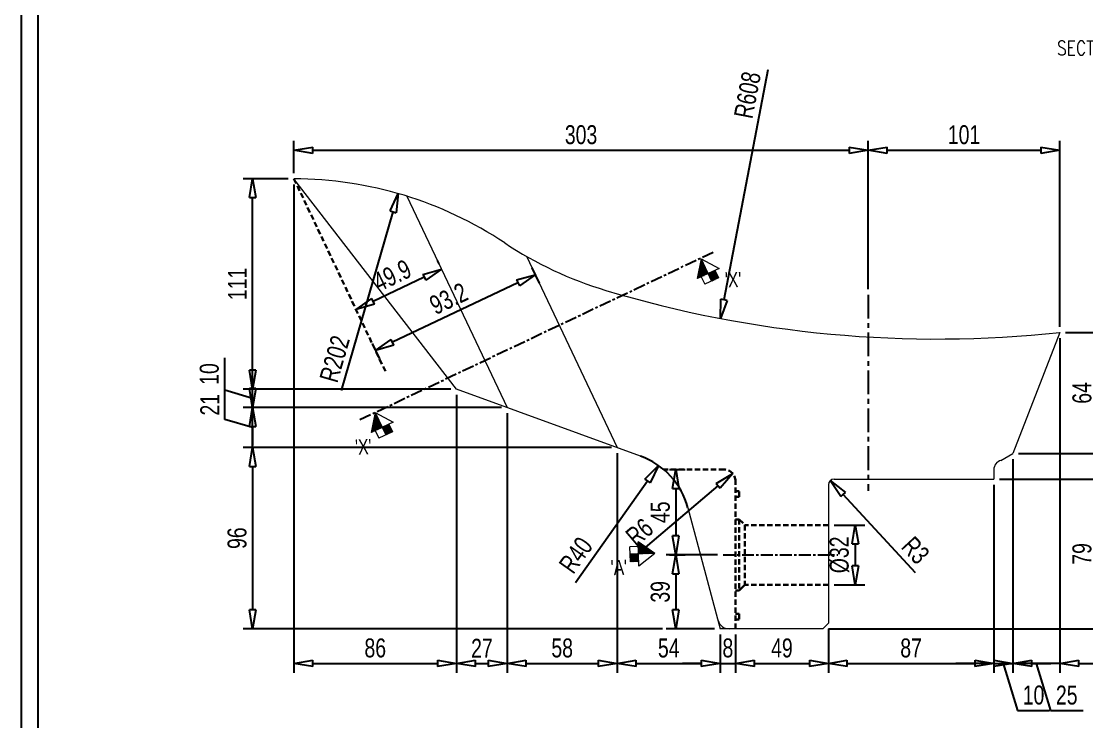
# Model space of a CAD drawing. Header units: millimetres. Extents: x 135002 to 160744, y 22203 to 27033.
# Drawn here: x 143808 to 144370, y 23380 to 23750 of the extents above; entities that cross this region are included whole.
import ezdxf

# ---------------------------------------------------------------- set-up
doc = ezdxf.new("R2010")
doc.units = ezdxf.units.MM
doc.header["$LTSCALE"] = 25
doc.linetypes.add('CENTER', pattern=[2, 1.25, -0.25, 0.25, -0.25])
doc.linetypes.add('HIDDEN', pattern=[0.375, 0.25, -0.125])
doc.layers.get('0').update_dxf_attribs({"linetype": 'CONTINUOUS'})
doc.layers.get('Defpoints').update_dxf_attribs({"linetype": 'CONTINUOUS'})
doc.layers.add('04 DIMENSION', color=7, linetype='CONTINUOUS', lineweight=18)
doc.layers.add('main', color=7, linetype='CONTINUOUS', lineweight=30)
doc.styles.add('DIM-1', font='swisscl.ttf')
doc.styles.add('ROMANC', font='romanc', dxfattribs={"height": 1050})
doc.dimstyles.new('DIM-1', dxfattribs={"dimscale": 5, "dimtxt": 2, "dimasz": 2, "dimexe": 1, "dimexo": 0.6, "dimgap": 0.6, "dimtad": 1, "dimdec": 0, "dimzin": 0, "dimdsep": 46, "dimtxsty": 'DIM-1', "dimblk": 'CLOSEDBLANK', "dimcen": 0, "dimclrd": 8, "dimclre": 8, "dimclrt": 6, "dimadec": 0, "dimazin": 0, "dimtfac": 1, "dimtdec": 0, "dimtmove": 1, "dimatfit": 0, "dimfxl": 1, "dimtolj": 1, "dimtzin": 0, "dimarcsym": 1})

# ---------------------------------------------------------------- blocks, each defined once
blk = doc.blocks.new('_ClosedBlank')
at = {"color": 0, "linetype": 'ByBlock', "lineweight": -2}
for p, q in [((-1, 0.167), (0, 0)), ((-1, 0.167), (-1, -0.167)), ((0, 0), (-1, -0.167))]:
    blk.add_line(p, q, dxfattribs=at)
blk = doc.blocks.new('*D140')
at = {"layer": '04 DIMENSION', "color": 8, "linetype": 'Continuous', "lineweight": -2, "transparency": 16777216}
for p, q in [((144175.43, 23468.23), (144148.47, 23468.23)), ((144173.96, 23429.23), (144148.47, 23429.23))]:
    blk.add_line(p, q, dxfattribs=at)
at = {"layer": '04 DIMENSION', "color": 8, "lineweight": -2, "transparency": 16777216}
blk.add_line((144153.47, 23458.23), (144153.47, 23439.23), dxfattribs=at)
at = {"layer": 'Defpoints', "color": 0, "transparency": 16777216}
for p in [(144178.43, 23468.23), (144153.47, 23429.23), (144176.96, 23429.23)]:
    blk.add_point(p, dxfattribs=at)
at = {"layer": '04 DIMENSION', "color": 8, "lineweight": -2, "transparency": 16777216, "xscale": 10, "yscale": 10, "zscale": 10}
for p, rotation in [((144153.47, 23468.23), 90), ((144153.47, 23429.23), 270)]:
    blk.add_blockref('_ClosedBlank', p, dxfattribs=dict(at, rotation=rotation))
at = {"layer": '04 DIMENSION', "color": 6, "transparency": 16777216, "insert": (144145.34, 23448.73), "char_height": 10, "attachment_point": 5, "rotation": 90, "style": 'DIM-1'}
blk.add_mtext('\\A1;39', dxfattribs=at)
blk = doc.blocks.new('*D141')
at = {"layer": '04 DIMENSION', "color": 8, "linetype": 'Continuous', "lineweight": -2, "transparency": 16777216}
for p, q in [((144150.13, 23513.23), (144158.47, 23513.23)), ((144150.13, 23468.23), (144158.47, 23468.23))]:
    blk.add_line(p, q, dxfattribs=at)
at = {"layer": '04 DIMENSION', "color": 8, "lineweight": -2, "transparency": 16777216}
blk.add_line((144153.47, 23503.23), (144153.47, 23478.23), dxfattribs=at)
at = {"layer": 'Defpoints', "color": 0, "transparency": 16777216}
for p in [(144147.13, 23513.23), (144147.13, 23468.23), (144153.47, 23468.23)]:
    blk.add_point(p, dxfattribs=at)
at = {"layer": '04 DIMENSION', "color": 8, "lineweight": -2, "transparency": 16777216, "xscale": 10, "yscale": 10, "zscale": 10}
for p, rotation in [((144153.47, 23513.23), 90), ((144153.47, 23468.23), 270)]:
    blk.add_blockref('_ClosedBlank', p, dxfattribs=dict(at, rotation=rotation))
at = {"layer": '04 DIMENSION', "color": 6, "transparency": 16777216, "insert": (144145.36, 23490.73), "char_height": 10, "attachment_point": 5, "rotation": 90, "style": 'DIM-1'}
blk.add_mtext('\\A1;45', dxfattribs=at)
blk = doc.blocks.new('*D142')
at = {"layer": '04 DIMENSION', "color": 8, "linetype": 'Continuous', "lineweight": -2, "transparency": 16777216}
for p, q in [((144236.96, 23483.98), (144253.12, 23483.98)), ((144236.96, 23452.48), (144253.12, 23452.48))]:
    blk.add_line(p, q, dxfattribs=at)
at = {"layer": '04 DIMENSION', "color": 8, "lineweight": -2, "transparency": 16777216}
blk.add_line((144248.12, 23473.98), (144248.12, 23462.48), dxfattribs=at)
at = {"layer": 'Defpoints', "color": 0, "transparency": 16777216}
for p in [(144233.96, 23483.98), (144233.96, 23452.48), (144248.12, 23452.48)]:
    blk.add_point(p, dxfattribs=at)
at = {"layer": '04 DIMENSION', "color": 8, "lineweight": -2, "transparency": 16777216, "xscale": 10, "yscale": 10, "zscale": 10}
for p, rotation in [((144248.12, 23483.98), 90), ((144248.12, 23452.48), 270)]:
    blk.add_blockref('_ClosedBlank', p, dxfattribs=dict(at, rotation=rotation))
at = {"layer": '04 DIMENSION', "color": 6, "transparency": 16777216, "insert": (144239.86, 23468.23), "char_height": 10, "attachment_point": 5, "rotation": 90, "style": 'DIM-1'}
blk.add_mtext('\\A1;%%C32', dxfattribs=at)
blk = doc.blocks.new('*D143')
at = {"layer": '04 DIMENSION', "color": 8, "lineweight": -2, "transparency": 16777216}
blk.add_line((144132.88, 23468.33), (144175.91, 23504.65), dxfattribs=at)
at = {"layer": 'Defpoints', "color": 0, "transparency": 16777216}
for p in [(144178.96, 23507.23), (144183.55, 23511.1)]:
    blk.add_point(p, dxfattribs=at)
at = {"layer": '04 DIMENSION', "color": 8, "lineweight": -2, "transparency": 16777216, "xscale": 10, "yscale": 10, "zscale": 10, "rotation": 40.16909728869367}
blk.add_blockref('_ClosedBlank', (144183.55, 23511.1), dxfattribs=at)
at = {"layer": '04 DIMENSION', "color": 6, "transparency": 16777216, "insert": (144134.34, 23480.19), "char_height": 10, "attachment_point": 5, "rotation": 40.1691, "style": 'DIM-1'}
blk.add_mtext('\\A1;R6', dxfattribs=at)
blk = doc.blocks.new('*D144')
at = {"layer": '04 DIMENSION', "color": 8, "linetype": 'Continuous', "lineweight": -2, "transparency": 16777216}
for p, q in [((144233.96, 23429.23), (144233.96, 23405.93)), ((144184.96, 23426.23), (144184.96, 23405.93))]:
    blk.add_line(p, q, dxfattribs=at)
at = {"layer": '04 DIMENSION', "color": 8, "lineweight": -2, "transparency": 16777216}
blk.add_line((144194.96, 23410.93), (144223.96, 23410.93), dxfattribs=at)
at = {"layer": 'Defpoints', "color": 0, "transparency": 16777216}
for p in [(144184.96, 23429.23), (144233.96, 23432.23), (144233.96, 23410.93)]:
    blk.add_point(p, dxfattribs=at)
at = {"layer": '04 DIMENSION', "color": 8, "lineweight": -2, "transparency": 16777216, "xscale": 10, "yscale": 10, "zscale": 10, "rotation": 180}
blk.add_blockref('_ClosedBlank', (144184.96, 23410.93), dxfattribs=at)
at = {"layer": '04 DIMENSION', "color": 8, "lineweight": -2, "transparency": 16777216, "xscale": 10, "yscale": 10, "zscale": 10}
blk.add_blockref('_ClosedBlank', (144233.96, 23410.93), dxfattribs=at)
at = {"layer": '04 DIMENSION', "color": 6, "transparency": 16777216, "insert": (144209.46, 23419.04), "char_height": 10, "attachment_point": 5, "style": 'DIM-1'}
blk.add_mtext('\\A1;49', dxfattribs=at)
blk = doc.blocks.new('*D145')
at = {"layer": '04 DIMENSION', "color": 8, "lineweight": -2, "transparency": 16777216}
blk.add_line((144279.89, 23458.67), (144241.71, 23500.09), dxfattribs=at)
at = {"layer": 'Defpoints', "color": 0, "transparency": 16777216}
for p in [(144234.93, 23507.44), (144236.96, 23505.23)]:
    blk.add_point(p, dxfattribs=at)
at = {"layer": '04 DIMENSION', "color": 8, "lineweight": -2, "transparency": 16777216, "xscale": 10, "yscale": 10, "zscale": 10, "rotation": 132.6753825692001}
blk.add_blockref('_ClosedBlank', (144234.93, 23507.44), dxfattribs=at)
at = {"layer": '04 DIMENSION', "color": 6, "transparency": 16777216, "insert": (144279.91, 23470.63), "char_height": 10, "attachment_point": 5, "rotation": 312.6754, "style": 'DIM-1'}
blk.add_mtext('\\A1;R3', dxfattribs=at)
blk = doc.blocks.new('*D146')
at = {"layer": '04 DIMENSION', "color": 8, "linetype": 'Continuous', "lineweight": -2, "transparency": 16777216}
for p, q in [((144077.55, 23619.75), (144081.44, 23611.56)), ((143993.32, 23579.8), (143997.21, 23571.61))]:
    blk.add_line(p, q, dxfattribs=at)
at = {"layer": '04 DIMENSION', "color": 8, "lineweight": -2, "transparency": 16777216}
blk.add_line((144070.26, 23611.79), (144004.1, 23580.41), dxfattribs=at)
at = {"layer": 'Defpoints', "color": 0, "transparency": 16777216}
for p in [(144076.27, 23622.46), (143992.04, 23582.51), (143995.07, 23576.13)]:
    blk.add_point(p, dxfattribs=at)
at = {"layer": '04 DIMENSION', "color": 8, "lineweight": -2, "transparency": 16777216, "xscale": 10, "yscale": 10, "zscale": 10}
for p, rotation in [((144079.29, 23616.08), 25.37537877789918), ((143995.07, 23576.13), 205.3753787778992)]:
    blk.add_blockref('_ClosedBlank', p, dxfattribs=dict(at, rotation=rotation))
at = {"layer": '04 DIMENSION', "color": 6, "transparency": 16777216, "insert": (144033.7, 23603.44), "char_height": 10, "attachment_point": 5, "rotation": 25.3754, "style": 'DIM-1'}
blk.add_mtext('\\A1;93.2', dxfattribs=at)
blk = doc.blocks.new('*D147')
at = {"layer": '04 DIMENSION', "color": 8, "linetype": 'Continuous', "lineweight": -2, "transparency": 16777216}
for p, q in [((144028.61, 23621.77), (144027.76, 23623.58)), ((143983.55, 23600.4), (143982.7, 23602.21))]:
    blk.add_line(p, q, dxfattribs=at)
at = {"layer": '04 DIMENSION', "color": 8, "lineweight": -2, "transparency": 16777216}
blk.add_line((144020.86, 23614.77), (143993.87, 23601.97), dxfattribs=at)
at = {"layer": 'Defpoints', "color": 0, "transparency": 16777216}
for p in [(144029.9, 23619.06), (143984.84, 23597.69), (143984.84, 23597.69)]:
    blk.add_point(p, dxfattribs=at)
at = {"layer": '04 DIMENSION', "color": 8, "lineweight": -2, "transparency": 16777216, "xscale": 10, "yscale": 10, "zscale": 10}
for p, rotation in [((144029.9, 23619.06), 25.37537877789366), ((143984.84, 23597.69), 205.3753787778937)]:
    blk.add_blockref('_ClosedBlank', p, dxfattribs=dict(at, rotation=rotation))
at = {"layer": '04 DIMENSION', "color": 6, "transparency": 16777216, "insert": (144003.89, 23615.71), "char_height": 10, "attachment_point": 5, "rotation": 25.3754, "style": 'DIM-1'}
blk.add_mtext('\\A1;49.9', dxfattribs=at)
blk = doc.blocks.new('*D148')
at = {"layer": '04 DIMENSION', "color": 8, "linetype": 'Continuous', "lineweight": -2, "transparency": 16777216}
for p, q in [((144176.96, 23426.23), (144176.96, 23405.93)), ((144184.96, 23422.06), (144184.96, 23405.93))]:
    blk.add_line(p, q, dxfattribs=at)
at = {"layer": '04 DIMENSION', "color": 8, "lineweight": -2, "transparency": 16777216}
for p, q in [((144166.96, 23410.93), (144156.96, 23410.93)), ((144176.96, 23410.93), (144184.96, 23410.93)), ((144194.96, 23410.93), (144204.96, 23410.93))]:
    blk.add_line(p, q, dxfattribs=at)
at = {"layer": 'Defpoints', "color": 0, "transparency": 16777216}
for p in [(144176.96, 23429.23), (144184.96, 23425.06), (144184.96, 23410.93)]:
    blk.add_point(p, dxfattribs=at)
at = {"layer": '04 DIMENSION', "color": 8, "lineweight": -2, "transparency": 16777216, "xscale": 10, "yscale": 10, "zscale": 10}
blk.add_blockref('_ClosedBlank', (144176.96, 23410.93), dxfattribs=at)
at = {"layer": '04 DIMENSION', "color": 8, "lineweight": -2, "transparency": 16777216, "xscale": 10, "yscale": 10, "zscale": 10, "rotation": 180}
blk.add_blockref('_ClosedBlank', (144184.96, 23410.93), dxfattribs=at)
at = {"layer": '04 DIMENSION', "color": 6, "transparency": 16777216, "insert": (144180.96, 23419.05), "char_height": 10, "attachment_point": 5, "style": 'DIM-1'}
blk.add_mtext('\\A1;8', dxfattribs=at)
blk = doc.blocks.new('*D149')
at = {"layer": '04 DIMENSION', "color": 8, "linetype": 'Continuous', "lineweight": -2, "transparency": 16777216}
for p, q in [((144321.24, 23505.23), (144321.24, 23405.93)), ((144233.96, 23415.38), (144233.96, 23405.93))]:
    blk.add_line(p, q, dxfattribs=at)
at = {"layer": '04 DIMENSION', "color": 8, "lineweight": -2, "transparency": 16777216}
blk.add_line((144243.96, 23410.93), (144311.24, 23410.93), dxfattribs=at)
at = {"layer": 'Defpoints', "color": 0, "transparency": 16777216}
for p in [(144321.24, 23508.23), (144233.96, 23418.38), (144321.24, 23410.93)]:
    blk.add_point(p, dxfattribs=at)
at = {"layer": '04 DIMENSION', "color": 8, "lineweight": -2, "transparency": 16777216, "xscale": 10, "yscale": 10, "zscale": 10, "rotation": 180}
blk.add_blockref('_ClosedBlank', (144233.96, 23410.93), dxfattribs=at)
at = {"layer": '04 DIMENSION', "color": 8, "lineweight": -2, "transparency": 16777216, "xscale": 10, "yscale": 10, "zscale": 10}
blk.add_blockref('_ClosedBlank', (144321.24, 23410.93), dxfattribs=at)
at = {"layer": '04 DIMENSION', "color": 6, "transparency": 16777216, "insert": (144277.6, 23419.05), "char_height": 10, "attachment_point": 5, "style": 'DIM-1'}
blk.add_mtext('\\A1;87', dxfattribs=at)
blk = doc.blocks.new('*D150')
at = {"layer": '04 DIMENSION', "color": 8, "linetype": 'Continuous', "lineweight": -2, "transparency": 16777216}
for p, q in [((144331.23, 23518.77), (144331.23, 23405.93)), ((144321.24, 23481.12), (144321.24, 23405.93))]:
    blk.add_line(p, q, dxfattribs=at)
at = {"layer": '04 DIMENSION', "color": 8, "lineweight": -2, "transparency": 16777216}
for p, q in [((144311.24, 23410.93), (144301.24, 23410.93)), ((144321.24, 23410.93), (144331.23, 23410.93)), ((144321.24, 23410.93), (144331.23, 23410.93)), ((144326.23, 23410.93), (144333.69, 23386.07)), ((144341.23, 23410.93), (144351.23, 23410.93)), ((144333.69, 23386.07), (144350.67, 23386.07))]:
    blk.add_line(p, q, dxfattribs=at)
at = {"layer": 'Defpoints', "color": 0, "transparency": 16777216}
for p in [(144331.23, 23521.77), (144321.24, 23484.12), (144331.23, 23410.93)]:
    blk.add_point(p, dxfattribs=at)
at = {"layer": '04 DIMENSION', "color": 8, "lineweight": -2, "transparency": 16777216, "xscale": 10, "yscale": 10, "zscale": 10}
blk.add_blockref('_ClosedBlank', (144321.24, 23410.93), dxfattribs=at)
at = {"layer": '04 DIMENSION', "color": 8, "lineweight": -2, "transparency": 16777216, "xscale": 10, "yscale": 10, "zscale": 10, "rotation": 180}
blk.add_blockref('_ClosedBlank', (144331.23, 23410.93), dxfattribs=at)
at = {"layer": '04 DIMENSION', "color": 6, "transparency": 16777216, "insert": (144342.18, 23394.19), "char_height": 10, "attachment_point": 5, "style": 'DIM-1'}
blk.add_mtext('\\A1;10', dxfattribs=at)
blk = doc.blocks.new('*D151')
at = {"layer": '04 DIMENSION', "color": 8, "linetype": 'Continuous', "lineweight": -2, "transparency": 16777216}
for p, q in [((144356.09, 23582.6), (144356.09, 23405.93)), ((144331.23, 23436.81), (144331.23, 23405.93))]:
    blk.add_line(p, q, dxfattribs=at)
at = {"layer": '04 DIMENSION', "color": 8, "lineweight": -2, "transparency": 16777216}
for p, q in [((144321.23, 23410.93), (144311.23, 23410.93)), ((144356.09, 23410.93), (144331.23, 23410.93)), ((144356.09, 23410.93), (144331.23, 23410.93)), ((144343.66, 23410.93), (144351.12, 23386.07)), ((144366.09, 23410.93), (144376.09, 23410.93)), ((144351.12, 23386.07), (144368.29, 23386.07))]:
    blk.add_line(p, q, dxfattribs=at)
at = {"layer": 'Defpoints', "color": 0, "transparency": 16777216}
for p in [(144356.09, 23585.6), (144331.23, 23439.81), (144331.23, 23410.93)]:
    blk.add_point(p, dxfattribs=at)
at = {"layer": '04 DIMENSION', "color": 8, "lineweight": -2, "transparency": 16777216, "xscale": 10, "yscale": 10, "zscale": 10}
blk.add_blockref('_ClosedBlank', (144331.23, 23410.93), dxfattribs=at)
at = {"layer": '04 DIMENSION', "color": 8, "lineweight": -2, "transparency": 16777216, "xscale": 10, "yscale": 10, "zscale": 10, "rotation": 180}
blk.add_blockref('_ClosedBlank', (144356.09, 23410.93), dxfattribs=at)
at = {"layer": '04 DIMENSION', "color": 6, "transparency": 16777216, "insert": (144359.7, 23394.19), "char_height": 10, "attachment_point": 5, "style": 'DIM-1'}
blk.add_mtext('\\A1;25', dxfattribs=at)
blk = doc.blocks.new('*D152')
at = {"layer": '04 DIMENSION', "color": 8, "linetype": 'Continuous', "lineweight": -2, "transparency": 16777216}
for p, q in [((144122.57, 23521.84), (144122.57, 23405.93)), ((144176.96, 23417.63), (144176.96, 23405.93))]:
    blk.add_line(p, q, dxfattribs=at)
at = {"layer": '04 DIMENSION', "color": 8, "lineweight": -2, "transparency": 16777216}
blk.add_line((144132.57, 23410.93), (144166.96, 23410.93), dxfattribs=at)
at = {"layer": 'Defpoints', "color": 0, "transparency": 16777216}
for p in [(144122.57, 23524.84), (144176.96, 23420.63), (144176.96, 23410.93)]:
    blk.add_point(p, dxfattribs=at)
at = {"layer": '04 DIMENSION', "color": 8, "lineweight": -2, "transparency": 16777216, "xscale": 10, "yscale": 10, "zscale": 10, "rotation": 180}
blk.add_blockref('_ClosedBlank', (144122.57, 23410.93), dxfattribs=at)
at = {"layer": '04 DIMENSION', "color": 8, "lineweight": -2, "transparency": 16777216, "xscale": 10, "yscale": 10, "zscale": 10}
blk.add_blockref('_ClosedBlank', (144176.96, 23410.93), dxfattribs=at)
at = {"layer": '04 DIMENSION', "color": 6, "transparency": 16777216, "insert": (144149.77, 23419.03), "char_height": 10, "attachment_point": 5, "style": 'DIM-1'}
blk.add_mtext('\\A1;54', dxfattribs=at)
blk = doc.blocks.new('*D153')
at = {"layer": '04 DIMENSION', "color": 8, "linetype": 'Continuous', "lineweight": -2, "transparency": 16777216}
for p, q in [((144064.58, 23542.95), (144064.58, 23405.93)), ((144122.57, 23461.68), (144122.57, 23405.93))]:
    blk.add_line(p, q, dxfattribs=at)
at = {"layer": '04 DIMENSION', "color": 8, "lineweight": -2, "transparency": 16777216}
blk.add_line((144074.58, 23410.93), (144112.57, 23410.93), dxfattribs=at)
at = {"layer": 'Defpoints', "color": 0, "transparency": 16777216}
for p in [(144064.58, 23545.95), (144122.57, 23464.68), (144122.57, 23410.93)]:
    blk.add_point(p, dxfattribs=at)
at = {"layer": '04 DIMENSION', "color": 8, "lineweight": -2, "transparency": 16777216, "xscale": 10, "yscale": 10, "zscale": 10, "rotation": 180}
blk.add_blockref('_ClosedBlank', (144064.58, 23410.93), dxfattribs=at)
at = {"layer": '04 DIMENSION', "color": 8, "lineweight": -2, "transparency": 16777216, "xscale": 10, "yscale": 10, "zscale": 10}
blk.add_blockref('_ClosedBlank', (144122.57, 23410.93), dxfattribs=at)
at = {"layer": '04 DIMENSION', "color": 6, "transparency": 16777216, "insert": (144093.57, 23419.05), "char_height": 10, "attachment_point": 5, "style": 'DIM-1'}
blk.add_mtext('\\A1;58', dxfattribs=at)
blk = doc.blocks.new('*D154')
at = {"layer": '04 DIMENSION', "color": 8, "linetype": 'Continuous', "lineweight": -2, "transparency": 16777216}
for p, q in [((144037.87, 23552.67), (144037.87, 23405.93)), ((144064.58, 23525.71), (144064.58, 23405.93))]:
    blk.add_line(p, q, dxfattribs=at)
at = {"layer": '04 DIMENSION', "color": 8, "lineweight": -2, "transparency": 16777216}
blk.add_line((144047.87, 23410.93), (144054.58, 23410.93), dxfattribs=at)
at = {"layer": 'Defpoints', "color": 0, "transparency": 16777216}
for p in [(144037.87, 23555.67), (144064.58, 23528.71), (144064.58, 23410.93)]:
    blk.add_point(p, dxfattribs=at)
at = {"layer": '04 DIMENSION', "color": 8, "lineweight": -2, "transparency": 16777216, "xscale": 10, "yscale": 10, "zscale": 10, "rotation": 180}
blk.add_blockref('_ClosedBlank', (144037.87, 23410.93), dxfattribs=at)
at = {"layer": '04 DIMENSION', "color": 8, "lineweight": -2, "transparency": 16777216, "xscale": 10, "yscale": 10, "zscale": 10}
blk.add_blockref('_ClosedBlank', (144064.58, 23410.93), dxfattribs=at)
at = {"layer": '04 DIMENSION', "color": 6, "transparency": 16777216, "insert": (144051.22, 23418.95), "char_height": 10, "attachment_point": 5, "style": 'DIM-1'}
blk.add_mtext('\\A1;27', dxfattribs=at)
blk = doc.blocks.new('*D155')
at = {"layer": '04 DIMENSION', "color": 8, "linetype": 'Continuous', "lineweight": -2, "transparency": 16777216}
for p, q in [((143952.08, 23663.75), (143952.08, 23405.93)), ((144037.87, 23490.67), (144037.87, 23405.93))]:
    blk.add_line(p, q, dxfattribs=at)
at = {"layer": '04 DIMENSION', "color": 8, "lineweight": -2, "transparency": 16777216}
blk.add_line((143962.08, 23410.93), (144027.87, 23410.93), dxfattribs=at)
at = {"layer": 'Defpoints', "color": 0, "transparency": 16777216}
for p in [(143952.08, 23666.75), (144037.87, 23493.67), (144037.87, 23410.93)]:
    blk.add_point(p, dxfattribs=at)
at = {"layer": '04 DIMENSION', "color": 8, "lineweight": -2, "transparency": 16777216, "xscale": 10, "yscale": 10, "zscale": 10, "rotation": 180}
blk.add_blockref('_ClosedBlank', (143952.08, 23410.93), dxfattribs=at)
at = {"layer": '04 DIMENSION', "color": 8, "lineweight": -2, "transparency": 16777216, "xscale": 10, "yscale": 10, "zscale": 10}
blk.add_blockref('_ClosedBlank', (144037.87, 23410.93), dxfattribs=at)
at = {"layer": '04 DIMENSION', "color": 6, "transparency": 16777216, "insert": (143994.98, 23419.05), "char_height": 10, "attachment_point": 5, "style": 'DIM-1'}
blk.add_mtext('\\A1;86', dxfattribs=at)
blk = doc.blocks.new('*D156')
at = {"layer": '04 DIMENSION', "color": 8, "linetype": 'Continuous', "lineweight": -2, "transparency": 16777216}
for p, q in [((144119.57, 23524.84), (143925.23, 23524.84)), ((144146.47, 23429.23), (143925.23, 23429.23))]:
    blk.add_line(p, q, dxfattribs=at)
at = {"layer": '04 DIMENSION', "color": 8, "lineweight": -2, "transparency": 16777216}
blk.add_line((143930.23, 23514.84), (143930.23, 23439.23), dxfattribs=at)
at = {"layer": 'Defpoints', "color": 0, "transparency": 16777216}
for p in [(144122.57, 23524.84), (143930.23, 23429.23), (144149.47, 23429.23)]:
    blk.add_point(p, dxfattribs=at)
at = {"layer": '04 DIMENSION', "color": 8, "lineweight": -2, "transparency": 16777216, "xscale": 10, "yscale": 10, "zscale": 10}
for p, rotation in [((143930.23, 23524.84), 90), ((143930.23, 23429.23), 270)]:
    blk.add_blockref('_ClosedBlank', p, dxfattribs=dict(at, rotation=rotation))
at = {"layer": '04 DIMENSION', "color": 6, "transparency": 16777216, "insert": (143922.11, 23477.04), "char_height": 10, "attachment_point": 5, "rotation": 90, "style": 'DIM-1'}
blk.add_mtext('\\A1;96', dxfattribs=at)
blk = doc.blocks.new('*D157')
at = {"layer": '04 DIMENSION', "color": 8, "lineweight": -2, "transparency": 16777216}
for p, q in [((143930.23, 23555.95), (143930.23, 23565.95)), ((143915.71, 23539.75), (143915.71, 23555.15)), ((143930.23, 23524.84), (143930.23, 23545.95)), ((143930.23, 23524.84), (143930.23, 23545.95)), ((143930.23, 23535.39), (143915.71, 23539.75)), ((143930.23, 23514.84), (143930.23, 23504.84))]:
    blk.add_line(p, q, dxfattribs=at)
at = {"layer": '04 DIMENSION', "color": 8, "linetype": 'Continuous', "lineweight": -2, "transparency": 16777216}
for p, q in [((144061.58, 23545.95), (143925.23, 23545.95)), ((144004.09, 23524.84), (143925.23, 23524.84))]:
    blk.add_line(p, q, dxfattribs=at)
at = {"layer": 'Defpoints', "color": 0, "transparency": 16777216}
for p in [(143930.23, 23545.95), (144064.58, 23545.95), (144007.09, 23524.84)]:
    blk.add_point(p, dxfattribs=at)
at = {"layer": '04 DIMENSION', "color": 8, "lineweight": -2, "transparency": 16777216, "xscale": 10, "yscale": 10, "zscale": 10}
for p, rotation in [((143930.23, 23545.95), 270), ((143930.23, 23524.84), 90)]:
    blk.add_blockref('_ClosedBlank', p, dxfattribs=dict(at, rotation=rotation))
at = {"layer": '04 DIMENSION', "color": 6, "transparency": 16777216, "insert": (143907.69, 23547.45), "char_height": 10, "attachment_point": 5, "rotation": 90, "style": 'DIM-1'}
blk.add_mtext('\\A1;21', dxfattribs=at)
blk = doc.blocks.new('*D158')
at = {"layer": '04 DIMENSION', "color": 8, "lineweight": -2, "transparency": 16777216}
for p, q in [((143930.23, 23565.67), (143930.23, 23575.67)), ((143915.61, 23555.19), (143915.61, 23572.17)), ((143930.23, 23550.81), (143915.61, 23555.19)), ((143930.23, 23545.95), (143930.23, 23555.67)), ((143930.23, 23545.95), (143930.23, 23555.67)), ((143930.23, 23535.95), (143930.23, 23525.95))]:
    blk.add_line(p, q, dxfattribs=at)
at = {"layer": '04 DIMENSION', "color": 8, "linetype": 'Continuous', "lineweight": -2, "transparency": 16777216}
for p, q in [((144034.87, 23555.67), (143925.23, 23555.67)), ((143939.98, 23545.95), (143925.23, 23545.95))]:
    blk.add_line(p, q, dxfattribs=at)
at = {"layer": 'Defpoints', "color": 0, "transparency": 16777216}
for p in [(143930.23, 23555.67), (144037.87, 23555.67), (143942.98, 23545.95)]:
    blk.add_point(p, dxfattribs=at)
at = {"layer": '04 DIMENSION', "color": 8, "lineweight": -2, "transparency": 16777216, "xscale": 10, "yscale": 10, "zscale": 10}
for p, rotation in [((143930.23, 23555.67), 270), ((143930.23, 23545.95), 90)]:
    blk.add_blockref('_ClosedBlank', p, dxfattribs=dict(at, rotation=rotation))
at = {"layer": '04 DIMENSION', "color": 6, "transparency": 16777216, "insert": (143907.48, 23563.68), "char_height": 10, "attachment_point": 5, "rotation": 90, "style": 'DIM-1'}
blk.add_mtext('\\A1;10', dxfattribs=at)
blk = doc.blocks.new('*D159')
at = {"layer": '04 DIMENSION', "color": 8, "linetype": 'Continuous', "lineweight": -2, "transparency": 16777216}
for p, q in [((143949.08, 23666.75), (143925.23, 23666.75)), ((143932.83, 23555.67), (143925.23, 23555.67))]:
    blk.add_line(p, q, dxfattribs=at)
at = {"layer": '04 DIMENSION', "color": 8, "lineweight": -2, "transparency": 16777216}
blk.add_line((143930.23, 23565.67), (143930.23, 23656.75), dxfattribs=at)
at = {"layer": 'Defpoints', "color": 0, "transparency": 16777216}
for p in [(143930.23, 23666.75), (143952.08, 23666.75), (143935.83, 23555.67)]:
    blk.add_point(p, dxfattribs=at)
at = {"layer": '04 DIMENSION', "color": 8, "lineweight": -2, "transparency": 16777216, "xscale": 10, "yscale": 10, "zscale": 10}
for p, rotation in [((143930.23, 23666.75), 90), ((143930.23, 23555.67), 270)]:
    blk.add_blockref('_ClosedBlank', p, dxfattribs=dict(at, rotation=rotation))
at = {"layer": '04 DIMENSION', "color": 6, "transparency": 16777216, "insert": (143922.23, 23611.21), "char_height": 10, "attachment_point": 5, "rotation": 90, "style": 'DIM-1'}
blk.add_mtext('\\A1;111', dxfattribs=at)
blk = doc.blocks.new('*D160')
at = {"layer": '04 DIMENSION', "color": 8, "linetype": 'Continuous', "lineweight": -2, "transparency": 16777216}
for p, q in [((143952.08, 23669.75), (143952.08, 23686.8)), ((144254.96, 23608.51), (144254.96, 23686.8))]:
    blk.add_line(p, q, dxfattribs=at)
at = {"layer": '04 DIMENSION', "color": 8, "lineweight": -2, "transparency": 16777216}
blk.add_line((143962.08, 23681.8), (144244.96, 23681.8), dxfattribs=at)
at = {"layer": 'Defpoints', "color": 0, "transparency": 16777216}
for p in [(144254.96, 23681.8), (143952.08, 23666.75), (144254.96, 23605.51)]:
    blk.add_point(p, dxfattribs=at)
at = {"layer": '04 DIMENSION', "color": 8, "lineweight": -2, "transparency": 16777216, "xscale": 10, "yscale": 10, "zscale": 10, "rotation": 180}
blk.add_blockref('_ClosedBlank', (143952.08, 23681.8), dxfattribs=at)
at = {"layer": '04 DIMENSION', "color": 8, "lineweight": -2, "transparency": 16777216, "xscale": 10, "yscale": 10, "zscale": 10}
blk.add_blockref('_ClosedBlank', (144254.96, 23681.8), dxfattribs=at)
at = {"layer": '04 DIMENSION', "color": 6, "transparency": 16777216, "insert": (144103.52, 23689.93), "char_height": 10, "attachment_point": 5, "style": 'DIM-1'}
blk.add_mtext('\\A1;303', dxfattribs=at)
blk = doc.blocks.new('*D161')
at = {"layer": '04 DIMENSION', "color": 8, "linetype": 'Continuous', "lineweight": -2, "transparency": 16777216}
for p, q in [((144254.96, 23649.86), (144254.96, 23686.8)), ((144356.09, 23588.6), (144356.09, 23686.8))]:
    blk.add_line(p, q, dxfattribs=at)
at = {"layer": '04 DIMENSION', "color": 8, "lineweight": -2, "transparency": 16777216}
blk.add_line((144264.96, 23681.8), (144346.09, 23681.8), dxfattribs=at)
at = {"layer": 'Defpoints', "color": 0, "transparency": 16777216}
for p in [(144356.09, 23681.8), (144254.96, 23646.86), (144356.09, 23585.6)]:
    blk.add_point(p, dxfattribs=at)
at = {"layer": '04 DIMENSION', "color": 8, "lineweight": -2, "transparency": 16777216, "xscale": 10, "yscale": 10, "zscale": 10, "rotation": 180}
blk.add_blockref('_ClosedBlank', (144254.96, 23681.8), dxfattribs=at)
at = {"layer": '04 DIMENSION', "color": 8, "lineweight": -2, "transparency": 16777216, "xscale": 10, "yscale": 10, "zscale": 10}
blk.add_blockref('_ClosedBlank', (144356.09, 23681.8), dxfattribs=at)
at = {"layer": '04 DIMENSION', "color": 6, "transparency": 16777216, "insert": (144305.53, 23689.92), "char_height": 10, "attachment_point": 5, "style": 'DIM-1'}
blk.add_mtext('\\A1;101', dxfattribs=at)
blk = doc.blocks.new('*D162')
at = {"layer": '04 DIMENSION', "color": 8, "lineweight": -2, "transparency": 16777216}
blk.add_line((143977.25, 23554.95), (144004.37, 23649.27), dxfattribs=at)
at = {"layer": 'Defpoints', "color": 0, "transparency": 16777216}
for p in [(144007.14, 23658.88), (143951.31, 23464.75)]:
    blk.add_point(p, dxfattribs=at)
at = {"layer": '04 DIMENSION', "color": 8, "lineweight": -2, "transparency": 16777216, "xscale": 10, "yscale": 10, "zscale": 10, "rotation": 73.95580185942637}
blk.add_blockref('_ClosedBlank', (144007.14, 23658.88), dxfattribs=at)
at = {"layer": '04 DIMENSION', "color": 6, "transparency": 16777216, "insert": (143973.59, 23571.63), "char_height": 10, "attachment_point": 5, "rotation": 73.9558, "style": 'DIM-1'}
blk.add_mtext('\\A1;R202', dxfattribs=at)
blk = doc.blocks.new('*D163')
at = {"layer": '04 DIMENSION', "color": 8, "lineweight": -2, "transparency": 16777216}
blk.add_line((144202.12, 23724.13), (144178.88, 23602.82), dxfattribs=at)
at = {"layer": 'Defpoints', "color": 0, "transparency": 16777216}
for p in [(144291.36, 24189.74), (144176.99, 23593)]:
    blk.add_point(p, dxfattribs=at)
at = {"layer": '04 DIMENSION', "color": 8, "lineweight": -2, "transparency": 16777216, "xscale": 10, "yscale": 10, "zscale": 10, "rotation": 259.1512747410052}
blk.add_blockref('_ClosedBlank', (144176.99, 23593), dxfattribs=at)
at = {"layer": '04 DIMENSION', "color": 6, "transparency": 16777216, "insert": (144191.32, 23710.9), "char_height": 10, "attachment_point": 5, "rotation": 79.1513, "style": 'DIM-1'}
blk.add_mtext('\\A1;R608', dxfattribs=at)
blk = doc.blocks.new('*D164')
at = {"layer": '04 DIMENSION', "color": 8, "linetype": 'Continuous', "lineweight": -2, "transparency": 16777216}
for p, q in [((144359.09, 23585.6), (144380.88, 23585.6)), ((144334.23, 23521.77), (144380.88, 23521.77))]:
    blk.add_line(p, q, dxfattribs=at)
at = {"layer": '04 DIMENSION', "color": 8, "lineweight": -2, "transparency": 16777216}
blk.add_line((144375.88, 23575.6), (144375.88, 23531.77), dxfattribs=at)
at = {"layer": 'Defpoints', "color": 0, "transparency": 16777216}
for p in [(144356.09, 23585.6), (144331.23, 23521.77), (144375.88, 23521.77)]:
    blk.add_point(p, dxfattribs=at)
at = {"layer": '04 DIMENSION', "color": 8, "lineweight": -2, "transparency": 16777216, "xscale": 10, "yscale": 10, "zscale": 10}
for p, rotation in [((144375.88, 23585.6), 90), ((144375.88, 23521.77), 270)]:
    blk.add_blockref('_ClosedBlank', p, dxfattribs=dict(at, rotation=rotation))
at = {"layer": '04 DIMENSION', "color": 6, "transparency": 16777216, "insert": (144367.76, 23553.69), "char_height": 10, "attachment_point": 5, "rotation": 90, "style": 'DIM-1'}
blk.add_mtext('\\A1;64', dxfattribs=at)
blk = doc.blocks.new('*D165')
at = {"layer": '04 DIMENSION', "color": 8, "lineweight": -2, "transparency": 16777216}
for p, q in [((144375.88, 23531.77), (144375.88, 23541.77)), ((144400.38, 23522.35), (144400.38, 23539.42)), ((144375.88, 23515), (144400.38, 23522.35)), ((144375.88, 23521.77), (144375.88, 23508.23)), ((144375.88, 23521.77), (144375.88, 23508.23)), ((144375.88, 23498.23), (144375.88, 23488.23))]:
    blk.add_line(p, q, dxfattribs=at)
at = {"layer": '04 DIMENSION', "color": 8, "linetype": 'Continuous', "lineweight": -2, "transparency": 16777216}
for p, q in [((144349.03, 23521.77), (144380.88, 23521.77)), ((144324.24, 23508.23), (144380.88, 23508.23))]:
    blk.add_line(p, q, dxfattribs=at)
at = {"layer": 'Defpoints', "color": 0, "transparency": 16777216}
for p in [(144346.03, 23521.77), (144321.24, 23508.23), (144375.88, 23508.23)]:
    blk.add_point(p, dxfattribs=at)
at = {"layer": '04 DIMENSION', "color": 8, "lineweight": -2, "transparency": 16777216, "xscale": 10, "yscale": 10, "zscale": 10}
for p, rotation in [((144375.88, 23521.77), 270), ((144375.88, 23508.23), 90)]:
    blk.add_blockref('_ClosedBlank', p, dxfattribs=dict(at, rotation=rotation))
at = {"layer": '04 DIMENSION', "color": 6, "transparency": 16777216, "insert": (144392.38, 23530.89), "char_height": 10, "attachment_point": 5, "rotation": 90, "style": 'DIM-1'}
blk.add_mtext('\\A1;14', dxfattribs=at)
blk = doc.blocks.new('*D166')
at = {"layer": '04 DIMENSION', "color": 8, "linetype": 'Continuous', "lineweight": -2, "transparency": 16777216}
for p, q in [((144348.15, 23508.23), (144380.88, 23508.23)), ((144233.96, 23429.23), (144380.88, 23429.23))]:
    blk.add_line(p, q, dxfattribs=at)
at = {"layer": '04 DIMENSION', "color": 8, "lineweight": -2, "transparency": 16777216}
blk.add_line((144375.88, 23498.23), (144375.88, 23439.23), dxfattribs=at)
at = {"layer": 'Defpoints', "color": 0, "transparency": 16777216}
for p in [(144345.15, 23508.23), (144230.96, 23429.23), (144375.88, 23429.23)]:
    blk.add_point(p, dxfattribs=at)
at = {"layer": '04 DIMENSION', "color": 8, "lineweight": -2, "transparency": 16777216, "xscale": 10, "yscale": 10, "zscale": 10}
for p, rotation in [((144375.88, 23508.23), 90), ((144375.88, 23429.23), 270)]:
    blk.add_blockref('_ClosedBlank', p, dxfattribs=dict(at, rotation=rotation))
at = {"layer": '04 DIMENSION', "color": 6, "transparency": 16777216, "insert": (144367.77, 23468.73), "char_height": 10, "attachment_point": 5, "rotation": 90, "style": 'DIM-1'}
blk.add_mtext('\\A1;79', dxfattribs=at)
blk = doc.blocks.new('*D167')
at = {"layer": '04 DIMENSION', "color": 8, "lineweight": -2, "transparency": 16777216}
blk.add_line((144100.54, 23453.65), (144138.58, 23507.23), dxfattribs=at)
at = {"layer": 'Defpoints', "color": 0, "transparency": 16777216}
for p in [(144144.37, 23515.38), (144121.21, 23482.77)]:
    blk.add_point(p, dxfattribs=at)
at = {"layer": '04 DIMENSION', "color": 8, "lineweight": -2, "transparency": 16777216, "xscale": 10, "yscale": 10, "zscale": 10, "rotation": 54.62247222545835}
blk.add_blockref('_ClosedBlank', (144144.37, 23515.38), dxfattribs=at)
at = {"layer": '04 DIMENSION', "color": 6, "transparency": 16777216, "insert": (144100.81, 23468.06), "char_height": 10, "attachment_point": 5, "rotation": 54.6225, "style": 'DIM-1'}
blk.add_mtext('\\A1;R40', dxfattribs=at)

msp = doc.modelspace()

# ---------------------------------------------------------------- hatches: boundary and pattern name
at = {"layer": '04 DIMENSION'}
h = msp.add_hatch(dxfattribs=at)
h.set_pattern_fill('ANSI31', color=256, scale=0.1, angle=-64.89388)
h.set_pattern_definition([(340.10612462, (61428.55927, 144423.6638), (0.10803859404, 0.2985530308), [])])
h.paths.add_polyline_path([(144175.977, 23614.442), (144174.111, 23618.423), (144170.505, 23616.733), (144172.37, 23612.752)])
h.paths.add_polyline_path([(144170.505, 23616.733), (144166.848, 23624.537), (144164.717, 23614.022)])
h = msp.add_hatch(dxfattribs=at)
h.set_pattern_fill('ANSI31', color=256, scale=0.1, angle=-64.89388)
h.set_pattern_definition([(340.10612462, (61256.65715, 144342.4676), (0.10803859404, 0.2985530308), [])])
h.paths.add_polyline_path([(144004.075, 23533.246), (144002.209, 23537.227), (143998.603, 23535.537), (144000.468, 23531.556)])
h.paths.add_polyline_path([(143998.603, 23535.537), (143994.946, 23543.341), (143992.815, 23532.825)])
h = msp.add_hatch(dxfattribs=at)
h.set_pattern_fill('ANSI31', color=256, scale=0.1, angle=-178.2464)
h.set_pattern_definition([(226.75359535, (287842.51713, 51546.3693), (0.2312714336, -0.2175310874), [])])
h.paths.add_polyline_path([(144129.55, 23464.593), (144133.944, 23464.728), (144133.823, 23468.709), (144129.428, 23468.574)])
h.paths.add_polyline_path([(144133.823, 23468.709), (144142.437, 23468.972), (144133.627, 23475.097)])

# ---------------------------------------------------------------- linework, layer by layer
at = {"color": 1, "linetype": 'CENTER', "ltscale": 0.2}
for p, q in [((143986.869, 23539.622), (144173.295, 23628.045)), ((144178.427, 23468.233), (144238.989, 23468.233))]:
    msp.add_line(p, q, dxfattribs=at)
at = {"color": 1, "linetype": 'CENTER', "ltscale": 0.4}
msp.add_line((144254.964, 23605.512), (144254.964, 23501.959), dxfattribs=at)
for points in [[(143808.285, 23161.427), (145076.333, 23161.427), (145076.333, 24063.153), (143808.285, 24063.153)], [(143817.036, 23170.178), (145067.582, 23170.178), (145067.582, 24054.402), (143817.036, 24054.402)]]:
    msp.add_lwpolyline(points, close=True)
at = {"color": 7, "true_color": 0xffffff}
msp.add_arc((144121.209, 23482.767), 40, 15, 70, dxfattribs=at)
at = {"layer": '04 DIMENSION'}
for p, q in [((144037.868, 23555.668), (143952.083, 23666.749)), ((144011.655, 23657.525), (144064.578, 23545.946)), ((144074.665, 23625.837), (144122.569, 23524.839)), ((144166.848, 23624.537), (144164.717, 23614.022)), ((144166.848, 23624.537), (144176.292, 23619.445)), ((144166.848, 23624.537), (144172.37, 23612.752)), ((144176.292, 23619.445), (144164.717, 23614.022)), ((144174.111, 23618.423), (144175.977, 23614.442)), ((144166.898, 23615.044), (144168.764, 23611.062)), ((144175.977, 23614.442), (144168.764, 23611.062)), ((143994.946, 23543.341), (143992.815, 23532.825)), ((143994.946, 23543.341), (144004.39, 23538.249)), ((143994.946, 23543.341), (144000.468, 23531.556)), ((144004.39, 23538.249), (143992.815, 23532.825)), ((144002.209, 23537.227), (144004.075, 23533.246)), ((143994.996, 23533.847), (143996.862, 23529.866)), ((144004.075, 23533.246), (143996.862, 23529.866)), ((144133.701, 23472.689), (144129.306, 23472.555)), ((144129.55, 23464.593), (144129.306, 23472.555)), ((144142.437, 23468.972), (144133.627, 23475.097)), ((144134.018, 23462.32), (144133.627, 23475.097)), ((144142.437, 23468.972), (144129.428, 23468.574)), ((144142.437, 23468.972), (144134.018, 23462.32)), ((144133.944, 23464.728), (144129.55, 23464.593))]:
    msp.add_line(p, q, dxfattribs=at)
at = {"layer": '04 DIMENSION', "color": 7}
for p, q in [((144356.089, 23585.6), (144331.229, 23521.772)), ((144134.89, 23520.355), (144037.868, 23555.668)), ((144324.992, 23518.075), (144331.229, 23521.772)), ((144321.239, 23513.233), (144321.239, 23508.233)), ((144236.964, 23508.233), (144321.239, 23508.233)), ((144233.964, 23505.233), (144233.964, 23432.233)), ((144159.846, 23493.12), (144176.964, 23429.233)), ((144230.964, 23429.233), (144176.964, 23429.233)), ((144233.964, 23432.233), (144230.964, 23429.233))]:
    msp.add_line(p, q, dxfattribs=at)
at = {"layer": '04 DIMENSION'}
for centre, radius, start, end in [((143951.308, 23464.75), 202, 56.34661, 89.77998), ((144174.083, 23799.377), 200, 236.34661, 253.27889), ((144291.355, 24189.742), 607.6, 253.278888, 276.115966)]:
    msp.add_arc(centre, radius, start, end, dxfattribs=at)
at = {"layer": '04 DIMENSION', "color": 7}
for centre, radius, start, end in [((144326.239, 23513.233), 5, 104.43944, 180), ((144236.964, 23505.233), 3, 90, 180), ((144181.568, 23435.233), 6, 195, 270)]:
    msp.add_arc(centre, radius, start, end, dxfattribs=at)
at = {"layer": 'main', "color": 3, "linetype": 'HIDDEN', "ltscale": 0.45}
msp.add_line((143952.083, 23666.749), (144000.41, 23564.859), dxfattribs=at)
at = {"layer": 'main', "color": 6, "linetype": 'HIDDEN', "ltscale": 0.45}
for p, q in [((144178.964, 23513.233), (144147.129, 23513.233)), ((144178.964, 23513.233), (144147.129, 23513.233)), ((144184.964, 23429.233), (144184.964, 23507.233)), ((144186.964, 23501.805), (144184.964, 23501.805)), ((144186.964, 23498.805), (144186.964, 23501.805)), ((144186.964, 23498.805), (144184.964, 23498.805)), ((144186.963, 23486.983), (144184.964, 23486.983)), ((144186.963, 23486.983), (144186.963, 23449.483)), ((144186.963, 23486.983), (144189.963, 23483.983)), ((144233.964, 23483.983), (144189.963, 23483.983)), ((144189.963, 23483.983), (144189.963, 23452.483)), ((144189.963, 23452.483), (144186.963, 23449.483)), ((144186.963, 23449.483), (144189.963, 23452.483)), ((144233.964, 23452.483), (144189.963, 23452.483)), ((144186.963, 23449.483), (144184.964, 23449.483)), ((144186.964, 23437.162), (144184.964, 23437.162)), ((144186.964, 23434.162), (144184.964, 23434.162)), ((144186.964, 23437.162), (144186.964, 23434.162))]:
    msp.add_line(p, q, dxfattribs=at)
msp.add_arc((144178.964, 23507.233), 6, 0, 90, dxfattribs=at)
msp.add_arc((144178.964, 23507.233), 6, 0, 90, dxfattribs=at)

# ---------------------------------------------------------------- texts
at = {"layer": '04 DIMENSION', "style": 'ROMANC', "width": 0.8}
msp.add_text("SECTION 'B-B' (RIDGE IN CENTER)", height=7.5, dxfattribs=at).set_placement((144354.536, 23731.997))
at = {"layer": '04 DIMENSION', "color": 6, "char_height": 8, "attachment_point": 5, "rotation": 2.14701, "style": 'DIM-1'}
for s, insert in [("\\A1;'X'", (144183.719, 23613.432)), ("\\A1;'X'", (143988.679, 23525.251)), ("\\A1;'A'", (144123.455, 23461.601))]:
    msp.add_mtext(s, dxfattribs=dict(at, insert=insert))

# ---------------------------------------------------------------- dimensions: what is measured, and where the dimension line sits
at = {"layer": '04 DIMENSION'}
for center, mpoint, picture, middle in [((144291.355, 24189.742), (144176.995, 23593.002), '*D163', (144199.296, 23709.373)), ((143951.308, 23464.75), (144007.136, 23658.882), '*D162', (143981.398, 23569.382)), ((144121.209, 23482.767), (144144.367, 23515.381), '*D167', (144107.427, 23463.358)), ((144178.964, 23507.233), (144183.549, 23511.103), '*D143', (144139.581, 23473.987)), ((144236.964, 23505.233), (144234.931, 23507.439), '*D145', (144273.943, 23465.125))]:
    dim = msp.add_radius_dim(center=center, mpoint=mpoint, dimstyle='DIM-1', dxfattribs=at)
    dim.commit()
    dim.dimension.update_dxf_attribs({"geometry": picture, "text_midpoint": middle, "dimtype": 164})
for base, p1, p2, picture, middle in [((144254.964, 23681.8), (143952.083, 23666.749), (144254.964, 23605.512), '*D160', (144103.524, 23689.928)), ((144356.089, 23681.8), (144254.964, 23646.856), (144356.089, 23585.6), '*D161', (144305.527, 23689.922)), ((144037.868, 23410.93), (143952.083, 23666.749), (144037.868, 23493.671), '*D155', (143994.976, 23419.052)), ((144331.229, 23410.93), (144356.089, 23585.6), (144331.229, 23439.814), '*D151', (144354.118, 23394.188)), ((144064.578, 23410.93), (144037.868, 23555.668), (144064.578, 23528.713), '*D154', (144051.223, 23418.95)), ((144122.569, 23410.93), (144064.578, 23545.946), (144122.569, 23464.685), '*D153', (144093.574, 23419.052)), ((144176.964, 23410.93), (144122.569, 23524.839), (144176.964, 23420.628), '*D152', (144149.767, 23419.032)), ((144331.229, 23410.93), (144321.239, 23484.121), (144331.229, 23521.772), '*D150', (144336.693, 23394.188)), ((144321.239, 23410.93), (144233.964, 23418.382), (144321.239, 23508.233), '*D149', (144277.602, 23419.052)), ((144233.964, 23410.93), (144184.964, 23429.233), (144233.964, 23432.233), '*D144', (144209.464, 23419.045))]:
    dim = msp.add_linear_dim(base=base, p1=p1, p2=p2, dimstyle='DIM-1', dxfattribs=at)
    dim.commit()
    dim.dimension.update_dxf_attribs({"geometry": picture, "text_midpoint": middle})
for base, p1, p2, picture, middle in [((143930.227, 23666.749), (143935.827, 23555.668), (143952.083, 23666.749), '*D159', (143922.227, 23611.208)), ((144375.883, 23521.772), (144356.089, 23585.6), (144331.229, 23521.772), '*D164', (144367.762, 23553.686)), ((143930.227, 23555.668), (143942.981, 23545.946), (144037.868, 23555.668), '*D158', (143907.485, 23558.193)), ((143930.227, 23545.946), (144007.094, 23524.839), (144064.578, 23545.946), '*D157', (143907.688, 23542.748)), ((144375.883, 23508.233), (144346.032, 23521.772), (144321.239, 23508.233), '*D165', (144392.383, 23525.352)), ((143930.227, 23429.233), (144122.569, 23524.839), (144149.465, 23429.233), '*D156', (143922.106, 23477.036)), ((144153.465, 23468.233), (144147.129, 23513.233), (144147.129, 23468.233), '*D141', (144145.364, 23490.733)), ((144375.883, 23429.233), (144345.147, 23508.233), (144230.964, 23429.233), '*D166', (144367.768, 23468.733))]:
    dim = msp.add_linear_dim(base=base, p1=p1, p2=p2, angle=90, dimstyle='DIM-1', dxfattribs=at)
    dim.commit()
    dim.dimension.update_dxf_attribs({"geometry": picture, "text_midpoint": middle})
for p1, p2, distance, picture, middle in [((144029.9, 23619.06), (143984.84, 23597.687), 0, '*D147', (144003.892, 23615.705)), ((144076.266, 23622.461), (143992.038, 23582.511), 7.065, '*D146', (144033.7, 23603.44))]:
    dim = msp.add_aligned_dim(p1=p1, p2=p2, distance=distance, dimstyle='DIM-1', override={"dimdec": 1}, dxfattribs=at)
    dim.commit()
    dim.dimension.update_dxf_attribs({"geometry": picture, "text_midpoint": middle})
dim = msp.add_linear_dim(base=(144248.124265197, 23452.482933573), p1=(144233.964471044, 23483.982933573), p2=(144233.964471044, 23452.482933573), angle=90, text='%%C<>', dimstyle='DIM-1', dxfattribs=at)
dim.commit()
dim.dimension.update_dxf_attribs({"geometry": '*D142', "text_midpoint": (144239.858865459, 23468.232933573)})
at = {"layer": '04 DIMENSION', "color": 7}
dim = msp.add_linear_dim(base=(144153.465, 23429.233), p1=(144178.427, 23468.233), p2=(144176.964, 23429.233), angle=90, dimstyle='DIM-1', dxfattribs=at)
dim.commit()
dim.dimension.update_dxf_attribs({"geometry": '*D140', "text_midpoint": (144145.344, 23448.733)})
at = {"layer": '04 DIMENSION'}
dim = msp.add_linear_dim(base=(144184.964, 23410.93), p1=(144176.964, 23429.233), p2=(144184.964, 23425.059), dimstyle='DIM-1', dxfattribs=at)
dim.commit()
dim.dimension.update_dxf_attribs({"geometry": '*D148', "text_midpoint": (144180.964, 23410.93), "dimtype": 160})

doc.saveas('drawing.dxf')
